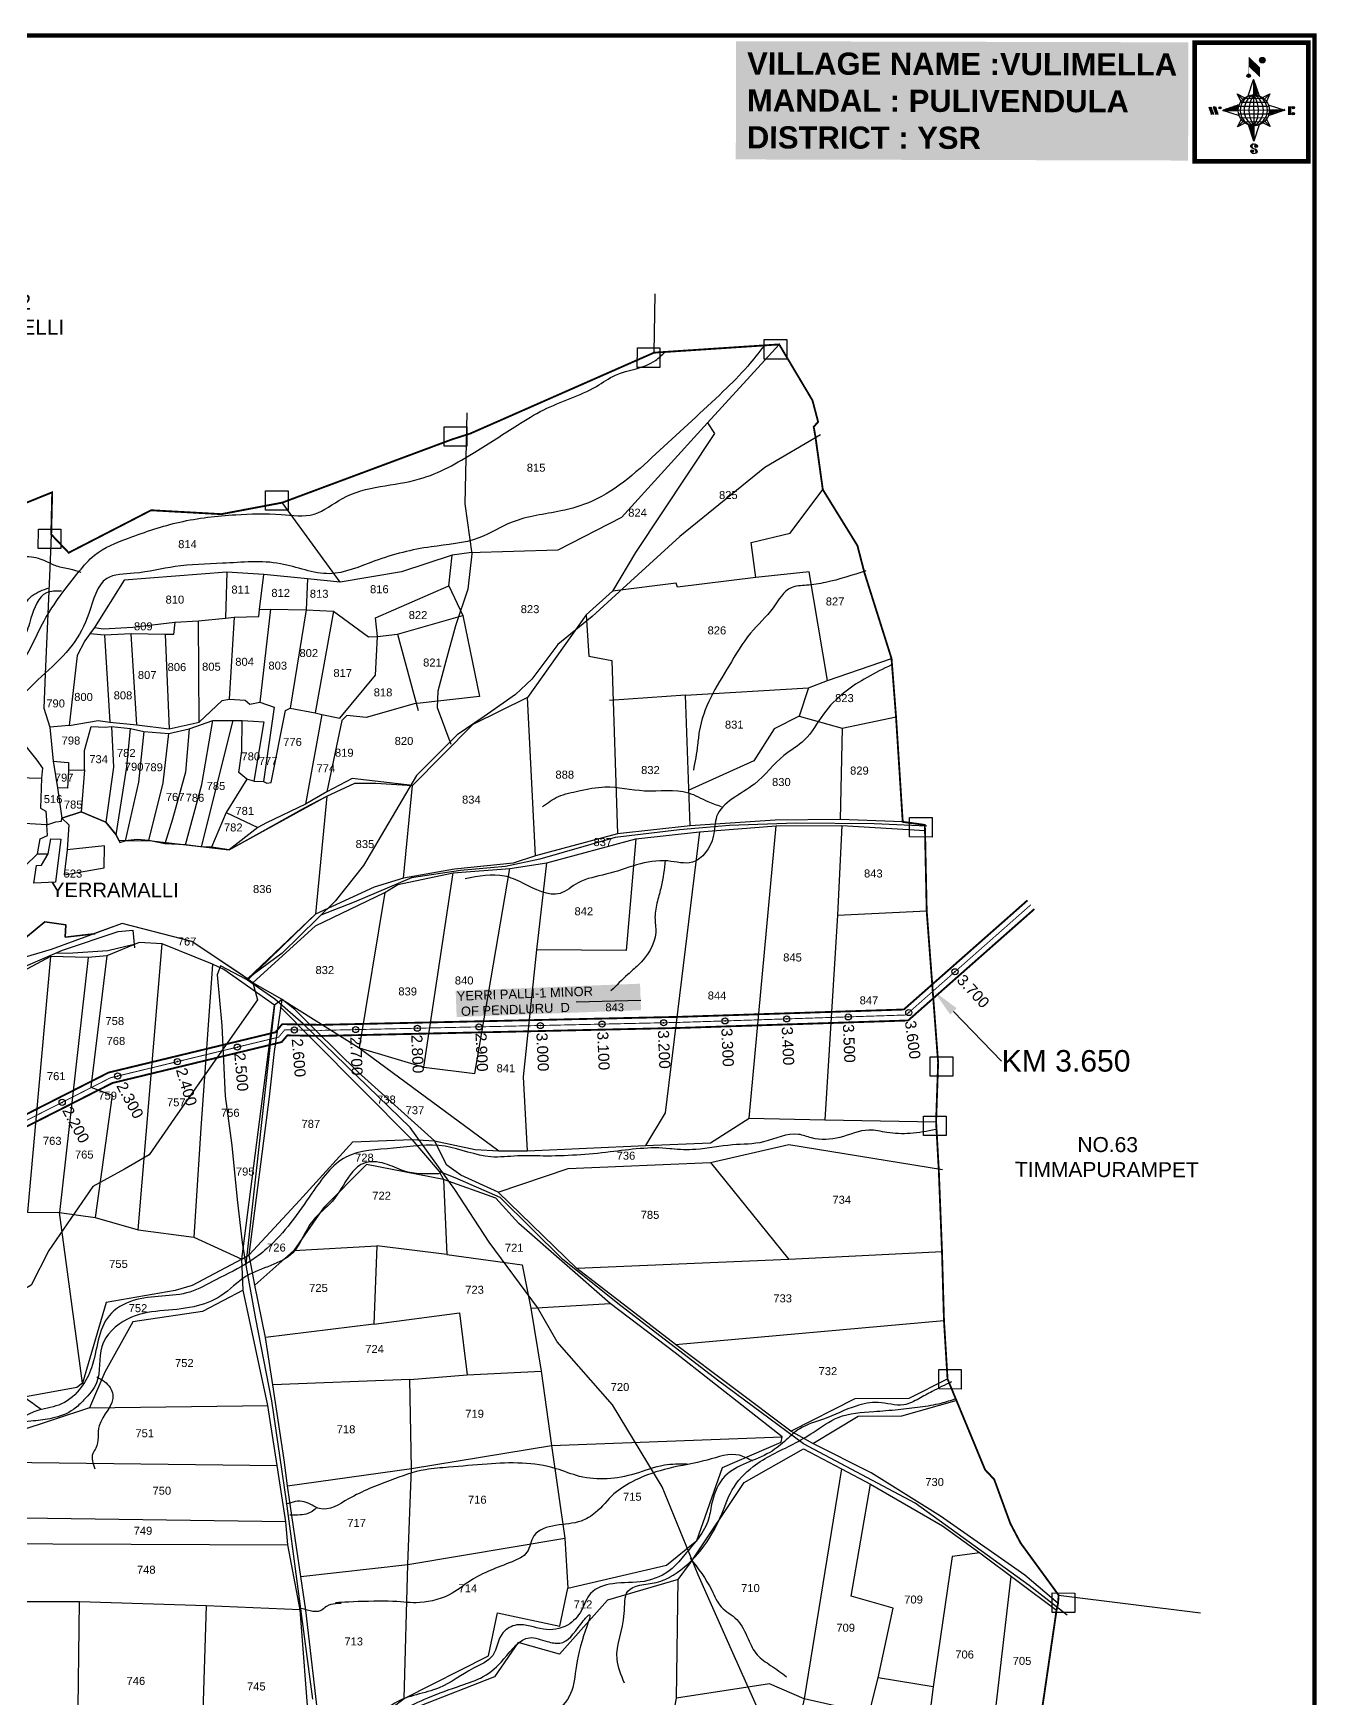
# Model space of a CAD drawing. Header units: inches. Extents: x 203305 to 209081, y 1595524 to 1601295.
# Drawn here: x 206997 to 209081, y 1598095 to 1600801 of the extents above; entities that cross this region are included whole.
import ezdxf
from ezdxf import colors
from ezdxf.entities.mleader import LeaderData, LeaderLine
from ezdxf.enums import TextEntityAlignment as Align
from ezdxf.math import Vec2, Vec3

# ---------------------------------------------------------------- set-up
doc = ezdxf.new("R2010")
doc.units = ezdxf.units.IN
doc.header["$LTSCALE"] = 15
doc.header["$MEASUREMENT"] = 0
doc.header["$PDMODE"] = 32
doc.header["$PDSIZE"] = 10
doc.linetypes.add('HIDDEN2', pattern=[0.1875, 0.125, -0.0625])
for name, color, linetype in [('AQUADUCT', 1, 'Continuous'), ('bord', 1, 'Continuous'), ('BOUNDRY STONES', 240, 'Continuous'), ('CANAL1', 7, 'Continuous'), ('CSMark', 72, 'Continuous'), ('PLOTS', 7, 'Continuous'), ('PLOTS NO', 7, 'Continuous'), ('RE REMARKS', 7, 'Continuous'), ('ROADS', 1, 'Continuous'), ('STREAMS', 4, 'Continuous'), ('STRUCTURE', 5, 'Continuous'), ('TEXT', 1, 'Continuous'), ('text2', 7, 'Continuous'), ('VILLAGE BOUNDRY', 5, 'Continuous'), ('VILLAGE STONES', 240, 'Continuous')]:
    doc.layers.add(name, color=color, linetype=linetype)
doc.styles.add('FONT1', font='Arial')
doc.styles.get("Standard").update_dxf_attribs({"font": 'arial.ttf'})
doc.dimstyles.get("Standard").update_dxf_attribs({"dimtxt": 0.18, "dimasz": 0.18, "dimexe": 0.18, "dimexo": 0.0625, "dimgap": 0.09, "dimtad": 0, "dimtih": 1, "dimtoh": 1, "dimdec": 4, "dimzin": 0, "dimdsep": 46, "dimtxsty": 'Standard', "dimcen": 0.09, "dimadec": 0, "dimazin": 0, "dimtfac": 1, "dimtdec": 4, "dimtofl": 0, "dimtmove": 0, "dimatfit": 3, "dimfxl": 1, "dimtolj": 1, "dimtzin": 0, "dimarcsym": 0})
pattern_1 = [(267.297113149, (-8720374.938, 50637915.138), (10.5367255337, -0.497431438), [])]
pattern_2 = [(357.297113149, (-8720374.938, 50637915.138), (0.497431438, 10.5367255337), [])]

# ---------------------------------------------------------------- blocks, each defined once
blk = doc.blocks.new('*X18')
at = {"color": 0, "linetype": 'Continuous'}
for p, q in [((6321.6, 240.5), (6322.3, 241.2)), ((6321.6, 240.3), (6322.3, 241)), ((6321.6, 240.1), (6322.3, 240.8)), ((6321.6, 239.9), (6322.4, 240.7)), ((6321.6, 239.8), (6322.4, 240.6)), ((6321.6, 239.6), (6322.5, 240.5)), ((6321.6, 239.4), (6322.5, 240.3)), ((6321.6, 239.2), (6322.6, 240.2)), ((6321.7, 239.1), (6322.6, 240.1)), ((6321.8, 240.8), (6322.4, 241.4)), ((6321.8, 239), (6322.7, 240)), ((6321.8, 239), (6322.8, 239.9)), ((6321.9, 238.9), (6322.9, 239.8)), ((6322, 238.8), (6323, 239.7)), ((6322.1, 241.3), (6322.4, 241.6)), ((6322.1, 238.7), (6323.1, 239.6)), ((6322.2, 238.6), (6323.1, 239.6)), ((6322.3, 238.5), (6323.2, 239.5)), ((6322.4, 238.5), (6323.3, 239.4)), ((6322.5, 238.4), (6323.4, 239.3)), ((6322.7, 238.4), (6323.6, 239.3)), ((6322.8, 238.3), (6323.7, 239.2)), ((6322.9, 238.3), (6323.8, 239.1)), ((6323.1, 238.2), (6323.9, 239.1)), ((6323.2, 238.2), (6324, 239)), ((6323.3, 238.2), (6324.2, 239)), ((6323.5, 238.1), (6324.3, 238.9)), ((6323.7, 238.1), (6324.4, 238.9)), ((6323.8, 238.1), (6324.6, 238.8)), ((6324.1, 238.2), (6324.7, 238.8)), ((6324.3, 238.3), (6324.9, 238.8)), ((6324.6, 238.3), (6325.1, 238.8)), ((6324.8, 238.4), (6325.2, 238.8)), ((6325.1, 238.5), (6325.4, 238.8)), ((6325.4, 238.6), (6325.6, 238.8))]:
    blk.add_line(p, q, dxfattribs=at)
blk = doc.blocks.new('*X17')
at = {"color": 0, "linetype": 'Continuous'}
for p, q in [((6324.4, 240.3), (6324.5, 240.4)), ((6324.6, 240.3), (6324.8, 240.5)), ((6324.7, 240.2), (6325, 240.5)), ((6324.8, 240.2), (6325.2, 240.6)), ((6325, 240.1), (6325.5, 240.6)), ((6325.1, 240.1), (6325.6, 240.6)), ((6325.2, 240), (6325.8, 240.6)), ((6325.3, 240), (6326, 240.6)), ((6325.4, 239.9), (6326.1, 240.6)), ((6325.5, 239.8), (6326.2, 240.5)), ((6325.6, 239.8), (6326.3, 240.5)), ((6325.7, 239.7), (6326.5, 240.4)), ((6325.9, 239.6), (6326.6, 240.3)), ((6326, 239.5), (6326.7, 240.3)), ((6326, 239.4), (6326.8, 240.2)), ((6326.1, 239.3), (6327, 240.2)), ((6326.2, 239.3), (6327.1, 240.1)), ((6326.3, 239.2), (6327.1, 240)), ((6326.4, 239.1), (6327.2, 239.9)), ((6326.5, 239), (6327.3, 239.8)), ((6326.5, 238.9), (6327.4, 239.7)), ((6326.6, 238.8), (6327.5, 239.6)), ((6326.7, 238.7), (6327.5, 239.5)), ((6326.8, 238.6), (6327.6, 239.4)), ((6326.8, 238.5), (6327.7, 239.3)), ((6326.9, 238.3), (6327.8, 239.2)), ((6326.9, 238.2), (6327.9, 239.1)), ((6326.8, 236.5), (6327.4, 237)), ((6326.9, 236.8), (6327.6, 237.4)), ((6327, 238.1), (6327.8, 239)), ((6327, 237.9), (6327.8, 238.8)), ((6327, 237.8), (6327.8, 238.6)), ((6327, 237.6), (6327.8, 238.4)), ((6327, 237.4), (6327.8, 238.2)), ((6327, 237.3), (6327.8, 238)), ((6327, 237.1), (6327.8, 237.9))]:
    blk.add_line(p, q, dxfattribs=at)
blk = doc.blocks.new('H')
at = {"layer": 'bord', "extrusion": (0.000427885, 0.004792, 0.999988)}
h = blk.add_hatch(dxfattribs=at)
h.set_pattern_fill('LINE', color=8, scale=84.387686, angle=-2.7029, style=0)
h.set_pattern_definition(pattern_2)
h.paths.add_polyline_path([(-492, 786, -0.090992), (-448, 775), (-486, 912)])
h = blk.add_hatch(dxfattribs=at)
h.set_pattern_fill('LINE', color=8, scale=84.387686, angle=-92.7029, style=0)
h.set_pattern_definition(pattern_1)
h.paths.add_polyline_path([(-625, 665, -0.090992), (-615, 710), (-751, 671)])
h = blk.add_hatch(dxfattribs=at)
h.set_pattern_fill('LINE', color=8, scale=84.387686, angle=-92.7029, style=0)
h.set_pattern_definition(pattern_1)
h.paths.add_polyline_path([(-246, 647), (-372, 653, -0.090992), (-382, 609)])
h = blk.add_hatch(dxfattribs=at)
h.set_pattern_fill('LINE', color=8, scale=84.387686, angle=-2.7029, style=0)
h.set_pattern_definition(pattern_2)
h.paths.add_polyline_path([(-504, 533, -0.090992), (-549, 543), (-510, 406)])
for p, q in [((-519, 1020, -1217), (-435, 927, -1216)), ((-516, 1087, -1217), (-432, 994, -1217)), ((-538, 774, -1216), (-487, 906, -1216)), ((-487, 906, -1216), (-493, 780, -1216)), ((-487, 906, -1216), (-448, 769, -1216)), ((-865, 701, -1215), (-847, 638, -1215)), ((-847, 700, -1215), (-829, 637, -1215)), ((-829, 699, -1215), (-811, 636, -1215)), ((-829, 699, -1215), (-811, 698, -1215)), ((-811, 698, -1215), (-794, 635, -1215)), ((-752, 665, -1215), (-615, 704, -1215)), ((-627, 794, -1216), (-567, 760, -1216)), ((-627, 794, -1216), (-584, 747, -1215)), ((-599, 731, -1215), (-627, 794, -1216)), ((-421, 753, -1216), (-359, 781, -1216)), ((-359, 781, -1216), (-405, 739, -1216)), ((-359, 781, -1216), (-392, 721, -1215)), ((-379, 693, -1215), (-246, 641, -1215)), ((-752, 665, -1215), (-625, 659, -1215)), ((-619, 614, -1215), (-752, 665, -1215)), ((-639, 526, -1214), (-606, 585, -1215)), ((-639, 526, -1214), (-593, 568, -1215)), ((-577, 553, -1215), (-639, 526, -1214)), ((-371, 513, -1214), (-431, 546, -1215)), ((-371, 513, -1214), (-414, 560, -1215)), ((-399, 576, -1215), (-371, 513, -1214)), ((-246, 641, -1215), (-383, 603, -1215)), ((-373, 647, -1215), (-246, 641, -1215)), ((-213, 669, -1215), (-217, 601, -1215)), ((-197, 600, -1215), (-194, 668, -1215)), ((-511, 400, -1214), (-549, 537, -1214)), ((-460, 533, -1215), (-511, 400, -1214)), ((-505, 527, -1214), (-511, 400, -1214))]:
    blk.add_line(p, q, dxfattribs=at)
at = {"layer": 'bord', "color": 8, "linetype": 'ByBlock', "extrusion": (0.000427885, 0.004792, 0.999988)}
for p, q in [((-375, 679, -1215), (-620, 691, -1215)), ((-386, 711, -1215), (-605, 722, -1215)), ((-411, 744, -1216), (-578, 752, -1216)), ((-493, 780, -1216), (-505, 527, -1214)), ((-373, 647, -1215), (-625, 659, -1215)), ((-378, 616, -1215), (-623, 628, -1215)), ((-392, 585, -1215), (-611, 595, -1215)), ((-420, 555, -1215), (-587, 562, -1215))]:
    blk.add_line(p, q, dxfattribs=at)
at = {"layer": 'bord', "extrusion": (0.000427885, 0.004792, 0.999988), "elevation": -1212}
for points, const_width in [([(-522, 960), (-516, 1093)], 1.61), ([(-434, 933), (-428, 1066)], 1.61), ([(-870, 707), (-846, 706)], 0.642), ([(-793, 641), (-782, 694)], 0.642), ([(-829, 643), (-855, 644)], 0.642), ([(-829, 643), (-821, 678)], 0.642), ([(-811, 642), (-784, 641)], 0.642), ([(-177, 605), (-226, 607)], 0.706), ([(-223, 676), (-174, 673)], 0.706), ([(-195, 645), (-185, 644)], 0.706)]:
    blk.add_lwpolyline(points, dxfattribs=dict(at, const_width=const_width))
for points, const_width in [([(-414, 1073, 1), (-398, 1058, 1)], 22.3), ([(-530, 950, 1), (-520, 939, 1)], 14.8), ([(-776, 697, 1), (-769, 690, 1)], 8.9), ([(-180, 618, 1), (-173, 611, 1)], 9.79), ([(-178, 667, 1), (-171, 660, 1)], 9.79), ([(-525, 322, 1), (-533, 329, 1)], 11.1), ([(-490, 362, 1), (-498, 369, 1)], 11.1)]:
    blk.add_lwpolyline(points, format="xyb", close=True, dxfattribs=dict(at, const_width=const_width))
for points in [[(-537, 317), (-531, 310), (-520, 307), (-505, 307), (-494, 310), (-486, 318), (-487, 326), (-491, 333), (-494, 336), (-503, 341), (-522, 347), (-530, 352), (-534, 355), (-537, 363), (-537, 373), (-530, 381), (-520, 384), (-504, 384), (-493, 380), (-487, 373)], [(-522, 348), (-526, 354), (-528, 361), (-528, 371), (-526, 375), (-521, 381), (-515, 384)], [(-505, 307), (-499, 312), (-497, 319), (-497, 327), (-501, 335), (-509, 343)]]:
    blk.add_lwpolyline(points, dxfattribs=at)
at = {"layer": 'bord', "extrusion": (0.000427885, 0.004792, 0.999988)}
for centre, radius in [((-406, 1065, -1212), 22.3), ((-525, 944, -1212), 14.8), ((-773, 694, -1212), 8.9), ((-498, 659, -1212), 127), ((-177, 615, -1212), 9.79), ((-174, 663, -1212), 9.79), ((-529, 325, -1212), 11.1), ((-494, 365, -1212), 11.1)]:
    blk.add_circle(centre, radius, dxfattribs=at)
at = {"layer": 'bord', "color": 8, "linetype": 'ByBlock', "extrusion": (0.000427885, 0.004792, 0.999988)}
for centre, radius, start, end in [((-482, 658, -1212), 128, 94.9254, 259.6691), ((-437, 656, -1212), 141, 113.2864, 241.308), ((-316, 651, -1212), 222, 142.5892, 212.0053), ((-560, 662, -1212), 141, 293.2864, 61.308), ((-681, 668, -1212), 222, 322.5892, 32.0053), ((-515, 660, -1212), 128, 274.9254, 79.6691)]:
    blk.add_arc(centre, radius, start, end, dxfattribs=at)
at = {"layer": 'bord', "extrusion": (0.000427885, 0.004792, 0.999988)}
for points in [[(-516, 1093, -1212), (-431, 1000, -1212), (-519, 1026, -1212), (-434, 933, -1212)], [(-864, 707, -1212), (-846, 706, -1212), (-846, 644, -1212), (-829, 643, -1212)], [(-829, 705, -1212), (-811, 704, -1212), (-811, 642, -1212), (-793, 641, -1212)], [(-193, 674, -1212), (-197, 606, -1212), (-213, 675, -1212), (-216, 607, -1212)]]:
    blk.add_solid(points, dxfattribs=at)
at = {"layer": 'bord', "extrusion": (0.000427885, 0.004792, 0.999988), "xscale": 7.977342409717546, "yscale": 7.977342409717546, "zscale": 7.977342409717546, "rotation": 138.0840426661453}
for name, p in [('*X17', (38301, -31929, -1212)), ('*X18', (38314, -31951, -1212))]:
    blk.add_blockref(name, p, dxfattribs=at)
blk = doc.blocks.new('JJJJ')
at = {"layer": 'STRUCTURE', "color": 5, "insert": (206594.9, 1597373), "char_height": 15, "width": 296.661, "attachment_point": 1, "rotation": 85.965, "bg_fill": 1, "box_fill_scale": 1.1, "bg_fill_color": 7, "bg_fill_true_color": 16777215, "bg_fill_transparency": 0}
blk.add_mtext('{\\f@Arial Unicode MS|b0|i0|c0|p34;\\C1;YERRI PALLI-1 MINOR \\P OF PENDLURU  D\\Ftxt|c0; }', dxfattribs=at)
at = {"layer": 'RE REMARKS', "color": 1}
blk.add_leader([(206641.5, 1597668.9), (206633.2, 1597564.2)], dimstyle='Standard', override={"dimasz": 50}, dxfattribs=at)

msp = doc.modelspace()

# ---------------------------------------------------------------- linework, layer by layer
at = {"color": 5, "const_width": 7.28}
msp.add_lwpolyline([(203308.2, 1600797.1), (209077.4, 1600797.1), (209077.4, 1595528), (203308.2, 1595528)], close=True, dxfattribs=at)
at = {"layer": 'BOUNDRY STONES'}
for points in [[(207977.7, 1600289.6), (208014.3, 1600289.5), (208014.2, 1600257.9), (207977.6, 1600258)], [(208183.9, 1600303.2), (208220.5, 1600303.1), (208220.4, 1600271.5), (208183.8, 1600271.6)], [(207663.9, 1600161.5), (207700.5, 1600161.4), (207700.5, 1600129.8), (207663.8, 1600129.9)], [(207373.9, 1600057.6), (207410.6, 1600057.5), (207410.5, 1600025.9), (207373.9, 1600026)], [(207004.8, 1599995.4), (207041.4, 1599995.4), (207041.4, 1599963.8), (207004.7, 1599963.8)], [(208419.7, 1599526.8), (208456.3, 1599526.7), (208456.3, 1599495.1), (208419.6, 1599495.2)], [(208453.4, 1599138.2), (208490, 1599138.1), (208489.9, 1599106.5), (208453.3, 1599106.6)], [(208442.6, 1599041.9), (208479.2, 1599041.8), (208479.2, 1599010.2), (208442.5, 1599010.3)], [(208467.2, 1598630.1), (208503.8, 1598630), (208503.8, 1598598.4), (208467.1, 1598598.5)], [(208651.5, 1598267.1), (208688.1, 1598267), (208688, 1598235.4), (208651.4, 1598235.5)]]:
    msp.add_lwpolyline(points, close=True, dxfattribs=at)
at = {"layer": 'CANAL1', "color": 200, "linetype": 'ByBlock', "ltscale": 40, "const_width": 3}
for points in [[(206539.2, 1597183.7), (206554.1, 1597261.2), (206602.8, 1597848.5), (206471.8, 1598032.5), (206512.4, 1598513), (206641.1, 1598600.5), (206720.2, 1598905.8), (206872.3, 1598999.3), (206927.7, 1599015.4), (207118.9, 1599112.5), (207390, 1599178), (207400.8, 1599191.1), (207464, 1599190), (208046.8, 1599203), (208410.5, 1599214.9), (208611.4, 1599392.3)], [(206556.8, 1597180.3), (206571.9, 1597258.8), (206621.2, 1597853.5), (206490.2, 1598037.5), (206529.6, 1598503), (206656.9, 1598589.5), (206735.8, 1598894.2), (206879.7, 1598982.7), (206934.3, 1598998.6), (207125.1, 1599095.5), (207400, 1599162), (207409.2, 1599172.9), (207464, 1599172), (208047.2, 1599185), (208417.5, 1599197.1), (208622.5, 1599378.1)]]:
    msp.add_lwpolyline(points, dxfattribs=at)
at = {"layer": 'CANAL1', "color": 1, "linetype": 'HIDDEN2', "ltscale": 4, "const_width": 1.5}
msp.add_lwpolyline([(206548, 1597182), (206563, 1597260), (206612, 1597851), (206481, 1598035), (206521, 1598508), (206649, 1598595), (206728, 1598900), (206876, 1598991), (206931, 1599007), (207122, 1599104), (207395, 1599170), (207405, 1599182), (207464, 1599181), (208047, 1599194), (208414, 1599206), (208616.9, 1599385.2)], dxfattribs=at)
at = {"layer": 'CSMark', "color": 3, "linetype": 'Continuous'}
for p in [(208493.5, 1599276.2), (208020.3, 1599193.4), (208120.2, 1599196.4), (208220.2, 1599199.7), (208320.1, 1599202.9), (208418.6, 1599210), (207420.4, 1599181.7), (207520.4, 1599182.3), (207620.4, 1599184.5), (207720.4, 1599186.7), (207820.3, 1599188.9), (207920.3, 1599191.2), (207328, 1599153.8), (207230.8, 1599130.3), (207133.6, 1599106.8), (207043.5, 1599064.1)]:
    msp.add_point(p, dxfattribs=at)
at = {"layer": 'PLOTS'}
for points in [[(208208, 1600295.3), (208091.8, 1600168.1), (207951.7, 1600014), (207848.7, 1599961.2), (207704.6, 1599956.5), (207676.9, 1599953.1), (207594.7, 1599925.7), (207495.2, 1599909.3), (207442.2, 1599914.5), (207370.9, 1599921.8), (207310.9, 1599925.2), (207144, 1599912.4), (207095.9, 1599835.5), (207088.7, 1599824.9), (207080.2, 1599813.9), (207068, 1599790.1), (207055, 1599676.3), (207023.4, 1599673.8)], [(208091.8, 1600168.1), (208102.8, 1600150.5), (207974.5, 1599957.2), (207937.5, 1599894.7), (207894.3, 1599856), (207799.2, 1599721.9), (207710.3, 1599678.1), (207612.7, 1599579), (207514.4, 1599590), (207473.1, 1599568.4), (207438.7, 1599548.6), (207375.3, 1599518.4), (207361.2, 1599510.5), (207314.8, 1599474.5), (207286.3, 1599478.5), (207269.1, 1599479.2), (207243.7, 1599482.6), (207210.1, 1599484.3), (207184.3, 1599489.3), (207165.1, 1599491.2), (207146, 1599488.8), (207135.6, 1599489.7), (207131.3, 1599498.5), (207114.4, 1599519.2), (207074.3, 1599535.8), (207042.9, 1599525.7)], [(207495.2, 1599909.3), (207400.9, 1600038.3)], [(208170.3, 1599916.5), (208162.8, 1599973.6), (208225.7, 1599988.6), (208278.9, 1600059.5)], [(207025.7, 1599986.7), (207023.4, 1599931.1), (207015.8, 1599759.6), (207013.9, 1599704.6), (207023.4, 1599673.8), (207028.8, 1599618.3), (207035.8, 1599575.2), (207042.9, 1599525.7), (207054.3, 1599514.7), (207051.6, 1599474.1), (207046.7, 1599433.7), (207111.5, 1599445.3), (207112.5, 1599480.7), (207051.6, 1599474.1)], [(207055, 1599676.3), (207102.1, 1599684.4), (207121, 1599681.5), (207165, 1599677.4), (207217.4, 1599670.7), (207266, 1599681.5), (207303.1, 1599716.8), (207314.8, 1599719.2), (207340.5, 1599717.4), (207348.3, 1599711), (207364.8, 1599714.1), (207387.9, 1599706.1), (207370.7, 1599585.4), (207376.1, 1599582.8), (207382.8, 1599583.5), (207406.1, 1599700.7), (207413.8, 1599704.2), (207454.4, 1599697.1), (207465.5, 1599694.2), (207494.3, 1599688.4), (207552.3, 1599757.9), (207555.4, 1599820.7), (207552.3, 1599851.4), (207671.5, 1599903.1), (207676.9, 1599953.1)], [(207095.9, 1599835.5), (207110.3, 1599833.3), (207158.3, 1599836.1), (207226.6, 1599844.1), (207265.1, 1599846.2), (207308.8, 1599850.7), (207322.9, 1599852.3), (207362.7, 1599853.5), (207364, 1599864.6), (207370.9, 1599921.8)], [(207310.9, 1599925.2), (207308.8, 1599850.7)], [(207442.2, 1599914.5), (207439.7, 1599864.1), (207413.8, 1599704.2)], [(207671.5, 1599903.1), (207694.2, 1599855), (207721.4, 1599723.2), (207615, 1599711.6), (207537.4, 1599689.3), (207505.6, 1599692.6), (207497.8, 1599684.6), (207473.1, 1599568.4)], [(208286.3, 1599749.1), (208256.8, 1599926), (208170.3, 1599916.5), (208043.1, 1599900.8), (208040.7, 1599907.4), (207937.5, 1599894.7)], [(207322.9, 1599852.3), (207314.8, 1599719.2)], [(207364, 1599864.6), (207381.6, 1599865.5), (207439.7, 1599864.1), (207484.2, 1599862), (207540.9, 1599820.5), (207555.4, 1599820.7), (207587.9, 1599824.6), (207694.2, 1599855)], [(207381.6, 1599865.5), (207364.8, 1599714.1)], [(207484.2, 1599862), (207454.4, 1599697.1)], [(207894.3, 1599856), (207899.1, 1599788.7), (207936, 1599782.1), (207945.4, 1599500.5)], [(207226.6, 1599844.1), (207224.4, 1599823.9), (207210.6, 1599823.9), (207155.4, 1599824.9), (207112.4, 1599823.2), (207088.7, 1599824.9)], [(207112.4, 1599823.2), (207121, 1599681.5)], [(207165, 1599677.4), (207155.4, 1599824.9)], [(207210.6, 1599823.9), (207217.4, 1599670.7)], [(207266, 1599681.5), (207265.1, 1599846.2)], [(207587.9, 1599824.6), (207621.5, 1599700.8)], [(208055.9, 1599725.6), (208255.7, 1599737.5), (208286.3, 1599749.1), (208390.5, 1599785.1)], [(207812.2, 1599464.7), (207799.2, 1599721.9)], [(208063.5, 1599513.4), (208055.9, 1599725.6), (207932.3, 1599716.8)], [(208255.7, 1599737.5), (208240.6, 1599691.4), (208310.6, 1599672.2), (208397.8, 1599690.6)], [(207054, 1599603.5), (207079.5, 1599604.1), (207079.9, 1599635.8), (207090.6, 1599674.5), (207113.4, 1599673.5), (207123.4, 1599674.8), (207154.5, 1599671.4), (207176, 1599666.7), (207216.7, 1599663.3), (207249.9, 1599670.8), (207288, 1599684.6), (207320.5, 1599684.3), (207335.8, 1599684.2), (207354, 1599683.5), (207371.2, 1599682.2), (207354.7, 1599585.6), (207370.7, 1599585.4)], [(207243.7, 1599482.6), (207270.2, 1599580.3), (207288, 1599684.6)], [(207320.5, 1599684.3), (207269.1, 1599479.2)], [(207354.7, 1599585.6), (207343.5, 1599589.2), (207330.6, 1599599.9), (207335.3, 1599634.6), (207335.8, 1599684.2)], [(207465.5, 1599694.2), (207438.7, 1599548.6)], [(208240.6, 1599691.4), (208199.9, 1599671.1), (208167, 1599618.6), (208060.3, 1599570.8)], [(207123.4, 1599674.8), (207126.6, 1599608.6), (207114.4, 1599519.2)], [(207131.3, 1599498.5), (207148.4, 1599608.9), (207154.5, 1599671.4)], [(207176, 1599666.7), (207167.3, 1599584.2), (207146, 1599488.8)], [(207184.3, 1599489.3), (207207.7, 1599583.1), (207216.7, 1599663.3)], [(207249.9, 1599670.8), (207243.8, 1599600.4), (207222.8, 1599524.2), (207210.1, 1599484.3)], [(208310.6, 1599672.2), (208307.3, 1599523.6)], [(206984.9, 1599641.7), (207002.6, 1599619.9), (207011.4, 1599606.8), (207009.7, 1599590.7), (207008.4, 1599541.8), (207017, 1599536.9), (207018.4, 1599514.7), (207033, 1599519.8), (207042.5, 1599521), (207042.9, 1599525.7)], [(207028.8, 1599618.3), (207046.7, 1599616.7), (207053.7, 1599616), (207054, 1599603.5), (207052.3, 1599574.7), (207035.8, 1599575.2)], [(207079.5, 1599604.1), (207074.3, 1599535.8)], [(206909.5, 1599593.2), (207009.7, 1599590.7)], [(207343.5, 1599589.2), (207309.6, 1599534.9), (207286.3, 1599478.5)], [(207314.8, 1599474.5), (207368.3, 1599504), (207436.9, 1599542.3), (207473.1, 1599561.5), (207518.9, 1599582.6), (207530.8, 1599582.8), (207553.1, 1599582.5), (207612.7, 1599579)], [(207597.9, 1599428.4), (207612.7, 1599579)], [(207473.1, 1599561.5), (207454.9, 1599369.7)], [(207309.6, 1599534.9), (207361.2, 1599510.5)], [(208408.7, 1599519.7), (208307.3, 1599523.6), (208201.4, 1599522.7), (208063.5, 1599513.4), (207945.4, 1599500.5), (207812.2, 1599464.7), (207776, 1599452.4), (207680.5, 1599443), (207597.9, 1599428.4), (207550.2, 1599413.7), (207454.9, 1599369.7), (207344.1, 1599261.9)], [(207018.4, 1599514.7), (206908.7, 1599521.6)], [(206953.7, 1599448.2), (206982.8, 1599447.6), (207003.4, 1599467.6), (207007.5, 1599492.3), (207019.6, 1599497.8), (207018.4, 1599514.7)], [(207353.3, 1599258.4), (207454.7, 1599350.6), (207567.3, 1599405), (207588.6, 1599417.9), (207678.7, 1599436.9), (207770.7, 1599443.7), (207830.9, 1599453.4), (207975.1, 1599492.3), (208078.6, 1599503.8), (208202.9, 1599513.5), (208309.7, 1599513.6), (208444.9, 1599505.6)], [(208078.6, 1599503.8), (208022.6, 1599047.2), (207990.9, 1598994.1)], [(208159.5, 1599038.5), (208202.9, 1599513.5)], [(208309.7, 1599513.6), (208302.7, 1599368.2), (208282.4, 1599035.6)], [(206382, 1599481.5), (206378, 1599472), (206388.2, 1599413.1), (206411.2, 1599284.5), (206463.8, 1599278.6), (206595.9, 1599291.3), (206650, 1599305.6), (206669.6, 1599305.6), (206727.6, 1599299.4), (206777.2, 1599319.5), (206816.3, 1599327), (206864, 1599334.4), (206943.8, 1599333.6), (206943.4, 1599313.7), (206951.9, 1599313), (206968.5, 1599318.4), (207015.4, 1599357.3), (207049.5, 1599352.3), (207048.5, 1599332.4), (207097, 1599338)], [(207003.4, 1599467.6), (207020.5, 1599467.7), (207025.1, 1599492.2), (207041.1, 1599491.7), (207032.9, 1599421.5), (206997.3, 1599420.1), (207001.9, 1599448.7), (207009.9, 1599449.2), (207020.5, 1599467.7)], [(207975.1, 1599492.3), (207959.6, 1599311), (207814.4, 1599312)], [(207401, 1599231), (207526.1, 1599152.8), (207630.7, 1599121.4), (207713.9, 1599111.2), (207770.7, 1599443.7)], [(207799, 1598985.4), (207793, 1599105.4), (207814.4, 1599312), (207830.9, 1599453.4)], [(207630.7, 1599121.4), (207678.7, 1599436.9)], [(207567.3, 1599405), (207526.1, 1599152.8)], [(208302.7, 1599368.2), (208447.6, 1599375.4)], [(205523.5, 1598688.5), (205684.7, 1598757.2), (205742.6, 1598780.4), (205866.2, 1598821.7), (206030.7, 1598885.9), (206061.5, 1598898.9), (206077.3, 1598901), (206278, 1598949.5), (206351.9, 1598968.2), (206378.1, 1598970.1), (206441.5, 1598976.7), (206467.6, 1599022.8), (206516.5, 1599046.6), (206645.3, 1599092.5), (206748.5, 1599124.9), (206888.3, 1599233), (206938.5, 1599265.6), (207044.2, 1599311.2), (207134.5, 1599341.6), (207158.1, 1599343.6), (207161.1, 1599315.3)], [(207461.4, 1598047.4), (207439.5, 1598239.2), (207431.2, 1598293.7), (207417.1, 1598389.1), (207409.5, 1598441), (207404.2, 1598483.4), (207385.7, 1598605.2), (207373.7, 1598682.2), (207356.6, 1598767), (207347.3, 1598816.5), (207380.5, 1599072.8), (207388.5, 1599146.7), (207401, 1599231), (207353.3, 1599258.4), (207333.6, 1599272.4), (207254, 1599325.2), (207176.9, 1599345.6), (207141.1, 1599354.7), (207025.5, 1599312.6), (206935.4, 1599285.7)], [(206894.6, 1597741.6), (207247, 1597798.4), (207256.2, 1597807.2), (207294, 1597899.7), (207386.5, 1597981.1), (207444.4, 1598049.2), (207430.2, 1598239.8), (207409.8, 1598345.1), (207406.5, 1598382.4), (207392.9, 1598474.4), (207377.5, 1598571.8), (207337.2, 1598759.1), (207335.3, 1598809.4), (207388.3, 1599221.9), (207306.3, 1599279.8), (207287.5, 1599288.4), (207205.7, 1599321.5), (207168.5, 1599323.7), (207116, 1599302.1), (207085.7, 1599299.6), (207024.6, 1599300.8), (206916.8, 1599243.5)], [(207160.5, 1599320.4), (207117.5, 1599310), (207052.5, 1599305.7), (207033.6, 1599306.4)], [(207167.1, 1598856.8), (207205.7, 1599321.5)], [(207024.6, 1599300.8), (206987.1, 1598885.7), (206911.5, 1598871.4)], [(207085.7, 1599299.6), (207039.2, 1598885.4)], [(207116, 1599302.1), (207089.8, 1599088.8), (207124.8, 1599075.5), (207097, 1598877.2)], [(207287.5, 1599288.4), (207268.6, 1599022.1), (207257.1, 1598845.1)], [(208660.9, 1598250), (208606.9, 1598295.9), (208470.1, 1598392), (208357.6, 1598462.2), (208262.5, 1598509.9), (208226.8, 1598530), (208039.7, 1598670.5), (207879.6, 1598794.1), (207751.4, 1598918.2), (207690.9, 1598945.8), (207668.1, 1598962.2), (207648.1, 1599001.4), (207524.4, 1599113.3), (207455.3, 1599180.8), (207421.3, 1599214.7), (207401, 1599231)], [(206987.1, 1598885.7), (207039.2, 1598885.4), (207097, 1598877.2), (207167.1, 1598856.8), (207257.1, 1598845.1), (207335.3, 1598809.4), (207347.3, 1598816.5), (207428.8, 1598904.6), (207515.7, 1599000.1), (207611.6, 1599003.8), (207449.3, 1599166.5), (207397.5, 1599219.5)], [(207526.1, 1599152.8), (207752.5, 1598985.5)], [(207611.6, 1599003.8), (207648.1, 1599001.4), (207714.5, 1598987.7), (207752.5, 1598985.5), (207799, 1598985.4), (207990.9, 1598994.1), (208096.4, 1598998.3), (208159.5, 1599038.5), (208282.4, 1599035.6), (208462.9, 1599032.7)], [(207611.6, 1599003.8), (207656, 1598951.6), (207662.7, 1598938.6), (207668.3, 1598816.8), (207554.8, 1598831.1), (207549.9, 1598703.9), (207688.8, 1598722.2)], [(207751.4, 1598918.2), (207865.4, 1598956.8), (208096.4, 1598966.6), (208223.7, 1598995.5), (208473.2, 1598954.8)], [(207662.7, 1598938.6), (207537.7, 1598963), (207467.9, 1598892.5), (207419.6, 1598823.2), (207356.6, 1598767)], [(208096.4, 1598966.6), (208223.9, 1598809)], [(207409.5, 1598441), (207610.9, 1598469.3), (207838.3, 1598506.7), (208212.7, 1598520.5), (208039.2, 1598657), (207933.6, 1598737.1), (207785.2, 1598867.5), (207747.9, 1598908.7), (207662.7, 1598938.6)], [(207076.3, 1598607.7), (207039.2, 1598885.4)], [(207419.6, 1598823.2), (207554.8, 1598831.1)], [(208472.5, 1598821.1), (208223.9, 1598809), (207879.6, 1598794.1)], [(207335.3, 1598809.4), (207254.5, 1598766.4), (207227, 1598758.5), (207115, 1598738.9), (207076.3, 1598607.7), (207067.1, 1598600.9)], [(207668.3, 1598816.8), (207790.5, 1598800.4), (207804.9, 1598730), (207821.2, 1598627.2), (207838.3, 1598506.7), (207859.7, 1598356.3), (207864.8, 1598274.9)], [(207337.2, 1598759.1), (207271.3, 1598724.3), (207158.2, 1598707.5), (207112.7, 1598625.7), (207087.9, 1598568.1), (206910.2, 1598509.4)], [(207688.8, 1598722.2), (207701.3, 1598621.2)], [(207804.9, 1598730), (207933.6, 1598737.1)], [(207549.9, 1598703.9), (207373.7, 1598682.2)], [(208039.7, 1598670.5), (208475.7, 1598709.5)], [(207608.2, 1598613.7), (207385.7, 1598605.2)], [(207599.1, 1598095.9), (207605.1, 1598313.2), (207610.9, 1598469.3), (207608.2, 1598613.7), (207701.3, 1598621.2), (207821.2, 1598627.2)], [(208226.8, 1598530), (208331.2, 1598583.2), (208419.1, 1598583.5), (208481.5, 1598614.7)], [(207067.1, 1598600.9), (206906.5, 1598571.8)], [(208262.5, 1598509.9), (208336.2, 1598554.5), (208407.4, 1598554.6), (208496.9, 1598580.1)], [(207087.9, 1598568.1), (207377.5, 1598571.8)], [(207461.4, 1598047.4), (207521.5, 1598050.7), (207539.1, 1598050.1), (207599.1, 1598095.9), (207735.7, 1598164.8), (207750.5, 1598235), (207851.9, 1598213.2), (207864.8, 1598274.9), (208024.9, 1598312.1), (208074.1, 1598352.6), (208115.8, 1598470.9), (208211.3, 1598511.9), (208212.7, 1598520.5)], [(208029.9, 1597332.6), (208054.9, 1597461.5), (208059.3, 1597529.8), (208072.2, 1597629.2), (208118.2, 1597859.5), (208040.1, 1597874), (208000.3, 1597881.6), (208041.4, 1598096.3), (208044.1, 1598288.9), (208064.1, 1598315.9), (208151.1, 1598446.6), (208247.5, 1598501.3), (208309.4, 1598468.8), (208356.1, 1598443.8), (208473.4, 1598376.1), (208534.2, 1598332.5), (208658.5, 1598239.1)], [(206905.2, 1598480.1), (207392.9, 1598474.4)], [(208309.4, 1598468.8), (208248.7, 1598095.1), (208144.5, 1597624.9)], [(208239.5, 1597617.9), (208354.1, 1598071.4), (208368.8, 1598129.5), (208393.1, 1598242.6), (208324.8, 1598261.7), (208356.1, 1598443.8)], [(207406.5, 1598382.4), (206902.9, 1598389.7)], [(206900.7, 1598347.7), (207409.8, 1598345.1)], [(207431.2, 1598293.7), (207605.1, 1598313.2), (207859.7, 1598356.3)], [(208534.2, 1598332.5), (208489, 1598326.6), (208458.1, 1598114.9), (208453.4, 1598076.2), (208556.7, 1598051.7), (208584.6, 1598293.7)], [(208044.1, 1598288.9), (207929.2, 1598255.2), (207851.5, 1598167.7), (207783.9, 1598186.5), (207745.5, 1598130.7), (207623.9, 1598083), (207575.2, 1598048.3)], [(207430.2, 1598239.8), (207277.3, 1598246), (207071.9, 1598252.9), (206896.8, 1598252.8)], [(207068.7, 1598038.2), (207071.9, 1598252.9)], [(207277.3, 1598246), (207270.8, 1598039.5)], [(208354.1, 1598071.4), (208248.7, 1598095.1), (208192.1, 1598119.3), (208041.4, 1598096.3)], [(208458.1, 1598114.9), (208368.8, 1598129.5)]]:
    msp.add_lwpolyline(points, dxfattribs=at)
at = {"layer": 'PLOTS NO'}
msp.add_lwpolyline([(206982.8, 1599447.6), (207003.4, 1599467.6), (207007.5, 1599492.3), (207019.6, 1599497.8), (207018.4, 1599514.7), (207033, 1599519.8), (207042.5, 1599521), (207042.9, 1599525.7), (207074.3, 1599535.8), (207114.4, 1599519.2), (207131.3, 1599498.5), (207137.2, 1599486), (207146, 1599488.8), (207184.3, 1599489.3), (207314.8, 1599474.5), (207473.1, 1599561.5), (207454.9, 1599369.7), (207344.3, 1599264.8), (207254, 1599325.2), (207141.1, 1599354.7), (207094.6, 1599337.8), (207048.5, 1599332.4), (207049.5, 1599352.3), (207015.4, 1599357.3), (206968.5, 1599318.4)], dxfattribs=at)
at = {"layer": 'ROADS'}
for points in [[(207700.5, 1600184.4), (207697.6, 1600036.1), (207708.7, 1599955.2), (207702.3, 1599897.9), (207682.1, 1599838.2), (207666.5, 1599780.5), (207653.5, 1599732), (207652.5, 1599705.3), (207675, 1599645.8)], [(208274.9, 1600148.7), (208184.6, 1600095.6), (208046.5, 1599983.2), (207948.1, 1599893.6), (207904.3, 1599853.5), (207848.6, 1599807.7), (207806.5, 1599751.7), (207779.6, 1599726.6), (207729.1, 1599691), (207685.3, 1599661.1), (207618.8, 1599595), (207532.7, 1599448.6), (207486.7, 1599391), (207400.8, 1599306.7), (207342.8, 1599263.7), (207300.9, 1599285.9), (207295.2, 1599271.2), (207302.9, 1599189), (207308.4, 1599074.1), (207318.9, 1598994.1), (207327.8, 1598906.3), (207336.1, 1598836.5), (207342.3, 1598796.5), (207357.4, 1598712.6), (207383.7, 1598579.3), (207407.2, 1598416.2), (207425, 1598281.8), (207450.1, 1598094.8)], [(208447.6, 1599512.6), (208362.3, 1599516.3), (208235.3, 1599517.4), (208127.5, 1599513.7), (208046.4, 1599507), (207941.8, 1599494.4), (207819.4, 1599459), (207763.5, 1599447), (207690.6, 1599440.9), (207610.8, 1599429), (207517.6, 1599389.5), (207463.6, 1599368.4)], [(207353.3, 1599258.4), (207360.6, 1599230.6), (207308.6, 1599156.5), (207230.7, 1599045.6), (207184.6, 1598979.1), (207144.6, 1598955.6), (207093.2, 1598927.6), (207021.9, 1598823.6), (206993.1, 1598767), (206947.2, 1598740), (206905, 1598719.1)], [(208472.8, 1597408.9), (208373.9, 1597612.4), (208350.4, 1597747.8), (208288.6, 1597837.2), (208207.9, 1598001.5), (208132.5, 1598169.8), (208076.2, 1598296.6), (208018.2, 1598439.3), (207937.3, 1598572.6), (207847.2, 1598675.3), (207815.4, 1598731), (207737.2, 1598836.9), (207681.5, 1598922.3), (207608.5, 1599023.1), (207434.8, 1599191.8), (207388.9, 1599231.6), (207342.8, 1599263.7)], [(207401, 1599231), (207388.3, 1599221.9), (207341.6, 1598801.4)], [(208676, 1598230.9), (208613.8, 1598279), (208429.1, 1598413.2), (208247.3, 1598509.3), (208110.2, 1598611.1), (207950.6, 1598733.6), (207856.8, 1598808.8), (207754.9, 1598909.6), (207681.9, 1598941.4), (207656, 1598951.6)]]:
    msp.add_lwpolyline(points, dxfattribs=at)
at = {"layer": 'STREAMS'}
for points in [[(203972.7, 1598365.9), (204022.7, 1598368.2), (204062.4, 1598389.4), (204121, 1598402.1), (204164.3, 1598419), (204245.5, 1598437.7), (204326.7, 1598461.3), (204363.4, 1598511.8), (204433.9, 1598606.4), (204471.9, 1598690.4), (204509.3, 1598773.2), (204534.5, 1598834.9), (204568.8, 1598890.3), (204602.5, 1598931.7), (204669.7, 1598986.4), (204726.7, 1599017), (204798.2, 1599071.7), (204872, 1599095.9), (204955, 1599104.2), (205055.7, 1599115), (205131.3, 1599106.8), (205208, 1599125.2), (205275.8, 1599182.3), (205322.3, 1599207.8), (205358.9, 1599230.3), (205430.9, 1599241.1), (205512.1, 1599259.8), (205603.6, 1599273.5), (205676.2, 1599283.7), (205732.4, 1599301.9), (205836.5, 1599347.5), (205929.8, 1599349.8), (206011.6, 1599373.3), (206122.6, 1599390.7), (206205.7, 1599413.7), (206302.7, 1599431.1), (206366.2, 1599446.8), (206445.9, 1599468.1), (206583.9, 1599511.1), (206662.1, 1599556), (206729.3, 1599596.6), (206876, 1599689.8), (206972.6, 1599769.4), (207014.2, 1599846.1), (207071.3, 1599926.7), (207095.8, 1599952.8), (207151.3, 1599980.7), (207234.4, 1600006.7), (207325.3, 1600018.7), (207399.1, 1600019.1), (207452.8, 1600019.6), (207498.6, 1600045.1), (207624, 1600076.7), (207713.8, 1600120.4), (207782.8, 1600164.1), (207825.6, 1600189), (207911.1, 1600227.2), (207942.2, 1600245.4), (208007, 1600269), (208022.9, 1600283.6)], [(208182.9, 1600292.6), (208157.2, 1600260.1), (208117.2, 1600219.1), (208014.2, 1600123.5), (207904.3, 1600040.6), (207853.5, 1600024.8), (207774.4, 1600006.6), (207720.4, 1599981), (207642.6, 1599966.5), (207551.3, 1599943.5), (207477.7, 1599922.9), (207398.1, 1599939), (207304, 1599939.7), (207226.8, 1599934.4), (207160.6, 1599923.5), (207115.8, 1599915), (207086.9, 1599858.2), (207059.8, 1599806.8), (206970.7, 1599715.4), (206935.7, 1599669.6), (206881.6, 1599616.4), (206858.3, 1599581), (206815.3, 1599559.7), (206756.5, 1599534.1), (206690.9, 1599511), (206633.3, 1599495.9), (206562, 1599470.7), (206460.8, 1599436.1), (206394.6, 1599414.8), (206383.5, 1599374.5), (206379.8, 1599350.6), (206369.9, 1599313.3), (206335.5, 1599278.5), (206266.8, 1599248), (206195, 1599204.6), (206163.1, 1599190), (206115.8, 1599161.3), (206091.9, 1599132), (206082, 1599091), (206078.2, 1599044.5), (206063.4, 1599017), (206037, 1598987.4), (206031.3, 1598936.6), (206041.1, 1598909.6), (206028.1, 1598870.5), (206009.7, 1598843), (205991.8, 1598789.8), (205974.6, 1598771.4), (205947.6, 1598773.3), (205921.9, 1598769.7), (205887.9, 1598721.1), (205876.2, 1598681.4), (205866.9, 1598641.6), (205841.1, 1598619.6), (205819.1, 1598629.5), (205786.6, 1598608.7), (205765.1, 1598588), (205718.5, 1598563.6), (205673.6, 1598560.3), (205614.7, 1598499.3), (205576.7, 1598489.6), (205542.9, 1598473.1)], [(206873.5, 1599953.3), (206886.4, 1599970.8), (206887.6, 1599987.9), (206905.2, 1600004.6), (206937.1, 1600012.7), (206955.4, 1600001), (206968.6, 1599978.8), (206963.1, 1599955.1), (206989.6, 1599950.7), (207016.8, 1599943.3), (207033.9, 1599935.8), (207056.1, 1599930.7), (207073.6, 1599925.2)], [(208348.8, 1599927.7), (208283.5, 1599908.6), (208252.3, 1599904), (208227.7, 1599900.1), (208198.3, 1599867.6), (208161.7, 1599826.5), (208126.3, 1599772.8), (208096.9, 1599721.7), (208078.2, 1599666.6), (208075.5, 1599644.7), (208068.7, 1599603.5)], [(207042.4, 1599894.4), (207018.2, 1599891.7), (206992.8, 1599850.5), (206981.5, 1599819.8), (206947.1, 1599782.9), (206920.9, 1599749.9), (206896.4, 1599740.6), (206902.3, 1599768.2), (206933.9, 1599792.3), (206942.5, 1599813.7), (206962.8, 1599832.7), (206976.9, 1599861.4), (206994.5, 1599886.7), (207022.2, 1599899.9)], [(208390.3, 1599774.7), (208314.4, 1599730.4), (208279.8, 1599694.6), (208249.1, 1599652.8), (208215.8, 1599627.6), (208167.8, 1599581.2), (208106.5, 1599528.3), (208101, 1599495.9), (208067, 1599454.1), (208027.1, 1599456.2), (207926.7, 1599434.5), (207881.4, 1599420.7), (207852.1, 1599403.5), (207791.7, 1599420.2), (207761.8, 1599431.6), (207697.9, 1599427.1)], [(207823.9, 1599544.8), (207849.4, 1599560.7), (207882.8, 1599570), (207925, 1599576.6), (207989.2, 1599570.4), (208060.8, 1599566.9), (208092.2, 1599552.8), (208113.6, 1599544.7)], [(208023.1, 1599457.5), (208016.4, 1599414.4), (208010.3, 1599391.1), (208006.3, 1599364.6), (208007.5, 1599340), (207978.8, 1599286.9), (207962.2, 1599271.7), (207934.8, 1599245.1)], [(208462.1, 1599019.8), (208420.7, 1599013.6), (208383.1, 1599015.1), (208353.7, 1599019), (208306.8, 1599007), (208260.6, 1599006.3), (208239.4, 1599012.1), (208182.8, 1598999.9), (208132.3, 1598994.9), (208072.4, 1598987.6), (208033.2, 1598988.5), (208030.6, 1598988.8), (207933.4, 1598983.5), (207824.6, 1598976.9), (207783.2, 1598977), (207739.8, 1598975.5), (207665.7, 1598992.7), (207581.5, 1598989.6), (207504.4, 1598975.2), (207449.1, 1598916.4), (207376.1, 1598826.7), (207348.1, 1598805.4), (207293.1, 1598775.9), (207251.1, 1598756), (207158.9, 1598742.1), (207119.6, 1598717.5), (207091.2, 1598633.1), (207074.6, 1598601.4), (207042.4, 1598574.1), (207005.6, 1598564), (206939.3, 1598536.7), (206913.5, 1598536), (206904, 1598594.2)], [(207655.6, 1598948.2), (207598.1, 1598952.8), (207568, 1598964.4), (207531.7, 1598964.4), (207511.3, 1598946.4), (207482, 1598903.1), (207450.5, 1598871.8), (207418, 1598819.9), (207342.6, 1598781.6), (207301.4, 1598749.9), (207257.1, 1598731.9), (207149.6, 1598712.1), (207107.9, 1598667.5), (207099.4, 1598608.7), (207078.9, 1598580.8), (207062.1, 1598565.4), (207027.1, 1598550.9), (206997, 1598546.5), (206961.1, 1598542.2), (206912.4, 1598526)], [(207009.1, 1598565.7), (206987.4, 1598581.1), (206960.9, 1598604.2), (206942.5, 1598623.7), (206922.3, 1598642.4), (206900.9, 1598648)], [(207099.8, 1598618), (207112.2, 1598610.4), (207125.9, 1598589.1), (207103.6, 1598538.6), (207098.2, 1598502.3), (207093.3, 1598493.5), (207096.8, 1598468.7)], [(208487.7, 1598609.9), (208456.3, 1598594.4), (208435, 1598582.7), (208410.4, 1598572.9), (208368.8, 1598576.4), (208333.1, 1598570.8), (208280.2, 1598549.7), (208241.4, 1598533.8), (208219.6, 1598515.9), (208192.8, 1598495.5), (208119.9, 1598456.6), (208099.1, 1598414.7), (208093.4, 1598387.2), (208054.8, 1598329.5), (208034, 1598306.8), (207988.6, 1598285.9), (207937.6, 1598282.1), (207901.8, 1598266.4), (207886.8, 1598238.6), (207864.4, 1598214.9), (207825, 1598208.2), (207782.2, 1598215.1), (207759.1, 1598202.3), (207742.7, 1598165.7), (207711.5, 1598144.7), (207655.7, 1598113), (207583.7, 1598088.1), (207542.8, 1598045.4)], [(207956.7, 1598120.8), (207944.8, 1598159.6), (207956.5, 1598233.7), (207962.2, 1598269.9), (208008.2, 1598284.3), (208036, 1598296.1), (208113, 1598391.2), (208131.9, 1598434.6), (208165.7, 1598472.5), (208230.5, 1598508.9), (208263.4, 1598528), (208304, 1598552.2), (208361.5, 1598561.9), (208401.2, 1598565.2), (208437, 1598569.3), (208471.1, 1598575.6), (208495.4, 1598582.8)], [(208164.6, 1598481.3), (208143.7, 1598490.7), (208091.1, 1598483), (208028.6, 1598469.5), (207974.1, 1598450.1), (207939.7, 1598427.9), (207909.7, 1598397.6), (207886.4, 1598384), (207845, 1598376.8), (207809.6, 1598359.8), (207798.3, 1598333.3), (207774.1, 1598317.8), (207706.6, 1598287), (207672.2, 1598264), (207618.3, 1598251.3), (207573.2, 1598253.6), (207493.8, 1598250.5), (207495.4, 1598250.5), (207476.5, 1598247.2), (207465.8, 1598239.5), (207431.5, 1598242.1)], [(208058.5, 1598476.3), (208021.6, 1598474.5), (207973.6, 1598460.6), (207883.9, 1598456.5), (207845.7, 1598469), (207733.7, 1598476.6), (207671.2, 1598471.2), (207633.7, 1598467.4), (207576, 1598449.9), (207508.7, 1598419.9), (207461.7, 1598404.1), (207436.8, 1598415.3), (207407, 1598411.5)], [(207456.1, 1598404.5), (207442.7, 1598396), (207429.8, 1598393.8), (207413.5, 1598393.5)], [(208063.7, 1598323.5), (208098.4, 1598271.7), (208114, 1598244.4), (208139.2, 1598223.9), (208157.5, 1598192.5), (208172.4, 1598166.6), (208194.2, 1598149.5), (208220.1, 1598131)], [(207564.9, 1598050.1), (207594.8, 1598075), (207637.5, 1598096.8), (207690.9, 1598116.6), (207727.4, 1598131.2), (207761.1, 1598159.9), (207802.6, 1598194.5), (207831.3, 1598188.3), (207851.8, 1598185.6), (207886, 1598216.7), (207899.4, 1598231.8), (207887.8, 1598189.5), (207860.6, 1598089.4), (207832, 1598055.4), (207826, 1598033.2)]]:
    msp.add_spline(points, degree=3, dxfattribs=at)
at = {"layer": 'text2', "color": 200, "const_width": 7.56, "elevation": 0.1}
msp.add_lwpolyline([(209067.6, 1600785.3), (208882.9, 1600785.3), (208882.9, 1600592.8), (209067.6, 1600592.8)], close=True, dxfattribs=at)
at = {"layer": 'VILLAGE BOUNDRY'}
for points in [[(208004.8, 1600281.9), (208006.6, 1600377.3)], [(208661.9, 1598263.6), (208892.1, 1598235)]]:
    msp.add_lwpolyline(points, dxfattribs=at)
at = {"layer": 'VILLAGE BOUNDRY', "const_width": 3}
msp.add_lwpolyline([(206889, 1599999.1), (207027.3, 1600055.1), (207025.7, 1599986.7), (207054.1, 1599956.9), (207187.9, 1600025.9), (207302.1, 1600019.6), (207400.9, 1600038.3), (207677.7, 1600141.4), (207706.1, 1600150.4), (208004.8, 1600281.9), (208208, 1600295.3), (208262.1, 1600204.4), (208271.3, 1600169.5), (208264.1, 1600161.4), (208266.8, 1600146.3), (208278.9, 1600059.5), (208335.1, 1599968.5), (208346.7, 1599923.8), (208390.5, 1599785.1), (208397.8, 1599690.6), (208408.7, 1599519.7), (208444.5, 1599514.8), (208444.9, 1599505.6), (208447.6, 1599375.4), (208466.2, 1599128.6), (208462.9, 1599032.7), (208467.3, 1598953.3), (208472.5, 1598821.1), (208475.7, 1598709.5), (208481.5, 1598614.7), (208542.4, 1598467.4), (208557.3, 1598451.5), (208583.5, 1598379.8), (208600.3, 1598348), (208661.9, 1598263.6), (208660.9, 1598250), (208658.5, 1598239.1), (208628, 1598030.5)], dxfattribs=at)

# ---------------------------------------------------------------- block references
at = {"layer": 'AQUADUCT', "color": 1, "xscale": 0.1985536023187061, "yscale": 0.1985536023187061, "zscale": 0.1985536023187061, "rotation": 3.078330600073183}
msp.add_blockref('H', (209084.7, 1600551.4, 241.8), dxfattribs=at)
at = {"layer": 'CSMark', "color": 3, "linetype": 'Continuous', "rotation": 276.1863692406528}
msp.add_blockref('JJJJ', (-1402650, 1632498.5), dxfattribs=at)

# ---------------------------------------------------------------- texts
at = {"layer": 'CSMark', "color": 1, "linetype": 'Continuous', "style": 'FONT1'}
for s, rotation, p in [('3.700', 312.9439, (208501.8, 1599267.7)), ('2.800', 272.386, (207619.4, 1599174.1)), ('2.900', 272.386, (207723.7, 1599177)), ('3.000', 272.386, (207822.6, 1599177.3)), ('3.100', 272.386, (207921.4, 1599179.2)), ('3.200', 272.386, (208019.9, 1599181.5)), ('3.300', 272.386, (208123, 1599184.8)), ('3.400', 272.386, (208221, 1599187.1)), ('3.500', 272.386, (208320.4, 1599191.3)), ('3.600', 277.354, (208421, 1599197)), ('2.500', 274.8225, (207331.9, 1599144.8)), ('2.600', 274.8225, (207425.2, 1599167.8)), ('2.700', 272.386, (207520.2, 1599170.6)), ('2.400', 286.4527, (207236.7, 1599119.5)), ('2.300', 298.4246, (207138.9, 1599095.2)), ('2.200', 298.4246, (207050.9, 1599055.4))]:
    msp.add_text(s, height=18, rotation=rotation, dxfattribs=at).set_placement(p, align=Align.MIDDLE_LEFT)
at = {"layer": 'PLOTS NO'}
for s, height, p in [('815', 13, (207798.1, 1600088.6)), ('825', 13, (208110.3, 1600044.2)), ('824', 13, (207962.8, 1600015.5)), ('814', 13, (207231.9, 1599964.4)), ('811', 13, (207318.3, 1599890.6)), ('816', 13, (207543.5, 1599891.2)), ('810', 13, (207211.4, 1599874.3)), ('812', 13, (207383.2, 1599885.2)), ('813', 13, (207445.7, 1599883.8)), ('827', 13, (208283.7, 1599871.3)), ('822', 13, (207606.3, 1599849.2)), ('823', 13, (207788.2, 1599858.8)), ('809', 13, (207160.1, 1599830.9)), ('826', 13, (208091.7, 1599824.3)), ('802', 13, (207428.9, 1599787.5)), ('806', 13, (207214.7, 1599764.7)), ('805', 13, (207270.7, 1599765.3)), ('804', 13, (207324.6, 1599773.3)), ('803', 13, (207378.5, 1599767.1)), ('817', 13, (207484, 1599755.1)), ('821', 13, (207629.7, 1599772.1)), ('807', 13, (207166.4, 1599751.9)), ('790', 13, (207017.7, 1599705.7)), ('800', 13, (207063, 1599716.2)), ('808', 13, (207127.1, 1599718.8)), ('818', 13, (207549.5, 1599723.6)), ('823', 13, (208298.8, 1599714.3)), ('831', 13, (208119.9, 1599671.2)), ('798', 13, (207042.6, 1599645.4)), ('820', 13, (207583.5, 1599644.7)), ('782', 13, (207132.4, 1599625.2)), ('780', 13, (207334.7, 1599619.6)), ('776', 13, (207402.4, 1599643.1)), ('819', 13, (207486.5, 1599625.6)), ('734', 13, (207087.5, 1599615.1)), ('790', 13, (207145.2, 1599602.8)), ('789', 13, (207176.7, 1599602)), ('777', 13, (207362.9, 1599612.3)), ('774', 13, (207456.6, 1599600.4)), ('888', 13, (207844.6, 1599590)), ('832', 13, (207983.8, 1599597.4)), ('829', 13, (208323.2, 1599596.6)), ('797', 13, (207031.5, 1599585.1)), ('785', 13, (207278.1, 1599571.6)), ('830', 13, (208196.4, 1599578)), ('516', 13, (207013.6, 1599550.2)), ('785', 13, (207046.2, 1599541.4)), ('767', 13, (207211.9, 1599553.8)), ('786', 13, (207244, 1599552.4)), ('834', 13, (207692.9, 1599549.4)), ('781', 13, (207324.9, 1599531.1)), ('782', 13, (207306.2, 1599504.2)), ('835', 13, (207520.1, 1599477.2)), ('837', 13, (207906.4, 1599480.4)), ('523', 13, (207045.8, 1599429.3)), ('843', 13, (208345.8, 1599429.4)), ('YERRAMALLI ', 23.447, (207025.3, 1599397.6)), ('836', 13, (207353.4, 1599404.1)), ('842', 13, (207875.6, 1599368)), ('767', 13, (207231.2, 1599318.9)), ('845', 13, (208214.5, 1599293)), ('832', 13, (207454.9, 1599272.5)), ('840', 13, (207681.2, 1599255.6)), ('839', 13, (207589.5, 1599237.8)), ('843', 13, (207925.7, 1599212)), ('844', 13, (208092, 1599231.2)), ('847', 13, (208338.7, 1599223.4)), ('758', 13, (207113.8, 1599189.8)), ('768', 13, (207115.6, 1599157.4)), ('841', 13, (207749, 1599113)), ('761', 13, (207018.7, 1599100.2)), ('759', 13, (207102.2, 1599068.6)), ('757', 13, (207213.7, 1599057.7)), ('738', 13, (207554.9, 1599062.2)), ('756', 13, (207301.4, 1599040.7)), ('787', 13, (207432.2, 1599022.7)), ('737', 13, (207601.3, 1599044.9)), ('763', 13, (207012.2, 1598995.1)), ('765', 13, (207064.2, 1598972.8)), ('728', 13, (207519.2, 1598967.8)), ('736', 13, (207944, 1598971)), ('795', 13, (207325.6, 1598945.2)), ('722', 13, (207547.1, 1598906)), ('734', 13, (208294.5, 1598899.4)), ('785', 13, (207983.1, 1598874.9)), ('726', 13, (207376.3, 1598821.8)), ('721', 13, (207762.5, 1598821.4)), ('755', 13, (207119.8, 1598795.2)), ('725', 13, (207444.6, 1598756.2)), ('723', 13, (207698.1, 1598753.2)), ('733', 13, (208198.5, 1598739.2)), ('752', 13, (207151.4, 1598723.3)), ('724', 13, (207535.7, 1598657)), ('752', 13, (207226.7, 1598634.2)), ('732', 13, (208272, 1598621)), ('720', 13, (207934.3, 1598595.2)), ('719', 13, (207698.1, 1598551.8)), ('751', 13, (207162.4, 1598520.1)), ('718', 13, (207489.4, 1598526.6)), ('750', 13, (207190.2, 1598426.8)), ('730', 13, (208445.3, 1598440.9)), ('716', 13, (207702.5, 1598412.2)), ('715', 13, (207954.3, 1598417)), ('717', 13, (207506.5, 1598374.4)), ('749', 13, (207159.6, 1598361.7)), ('748', 13, (207164.9, 1598298.4)), ('714', 13, (207687.2, 1598268.3)), ('710', 13, (208146.2, 1598268.6)), ('712', 13, (207874.2, 1598242.1)), ('709', 13, (208411.1, 1598250)), ('709', 13, (208300.9, 1598204.2)), ('713', 13, (207501.8, 1598181.9)), ('706', 13, (208494, 1598160.7)), ('705', 13, (208587.3, 1598150.3)), ('746', 13, (207148, 1598117.8)), ('745', 13, (207343.6, 1598108.8))]:
    msp.add_text(s, height=height, rotation=359.8583, dxfattribs=at).set_placement(p)
at = {"layer": 'TEXT', "insert": (208156, 1600769.8), "char_height": 36, "width": 698.627, "attachment_point": 1, "rotation": 359.8583, "bg_fill": 1, "box_fill_scale": 1.5, "bg_fill_color": 254, "bg_fill_transparency": 0}
msp.add_mtext('{\\fArial|b1|i0|c0|p34;\\C1;VILLAGE NAME :\\C5;VULIMELLA\\P\\C1;MANDAL : \\C5;PULIVENDULA \\P\\C1;DISTRICT : \\C5;YSR}', dxfattribs=at)
at = {"layer": 'TEXT', "char_height": 24.357, "attachment_point": 1, "rotation": 359.8583}
for s, insert, width in [('\\pi57.05376;NO.62 \\P\\pi1.55344;ATCHAVELLI', (206837.6, 1600376.6), 208.062), ('\\pi106.96334;NO.63 \\P\\pi5.46613;TIMMAPURAMPET ', (208585.5, 1599008.1), 308.13)]:
    msp.add_mtext(s, dxfattribs=dict(at, insert=insert, width=width))

# ---------------------------------------------------------------- leaders
at = {"layer": 'VILLAGE STONES', "color": 1}
ml = msp.add_multileader_mtext('Standard', dxfattribs=at)
ml.set_content('KM 3.650', color=1)
ml.set_leader_properties()
ml.build(insert=Vec2(0, 0))
ml.multileader.update_dxf_attribs({"dogleg_length": 0.36, "arrow_head_size": 45})
ctx = ml.context
ctx.base_point, ctx.char_height, ctx.arrow_head_size, ctx.landing_gap_size, ctx.plane_origin = Vec3(208569.3, 1599131.2), 35, 45, 0.09, Vec3(208978.8, 1599385.4)
notes = []
notes.append((ctx, [(0, (1, 1, 0), (208569.3, 1599131.2), (1, 0), 1.396927018504357e-11, [(0, [(208459.7, 1599244.2)], 0, [])])]))
ctx.mtext.insert, ctx.mtext.flow_direction = Vec3(208569.4, 1599149), 5
for ctx, leaders in notes:
    for number, flags, end, landing, length, lines in leaders:
        leader = LeaderData()
        leader.index, (leader.has_last_leader_line, leader.has_dogleg_vector, leader.attachment_direction) = number, flags
        leader.last_leader_point, leader.dogleg_vector, leader.dogleg_length = Vec3(end), Vec3(landing), length
        for number, points, colour, breaks in lines:
            line = LeaderLine()
            line.index, line.vertices, line.color, line.breaks = number, Vec3.list(points), colors.encode_raw_color(colour), breaks
            leader.lines.append(line)
        ctx.leaders.append(leader)

doc.saveas('drawing.dxf')
